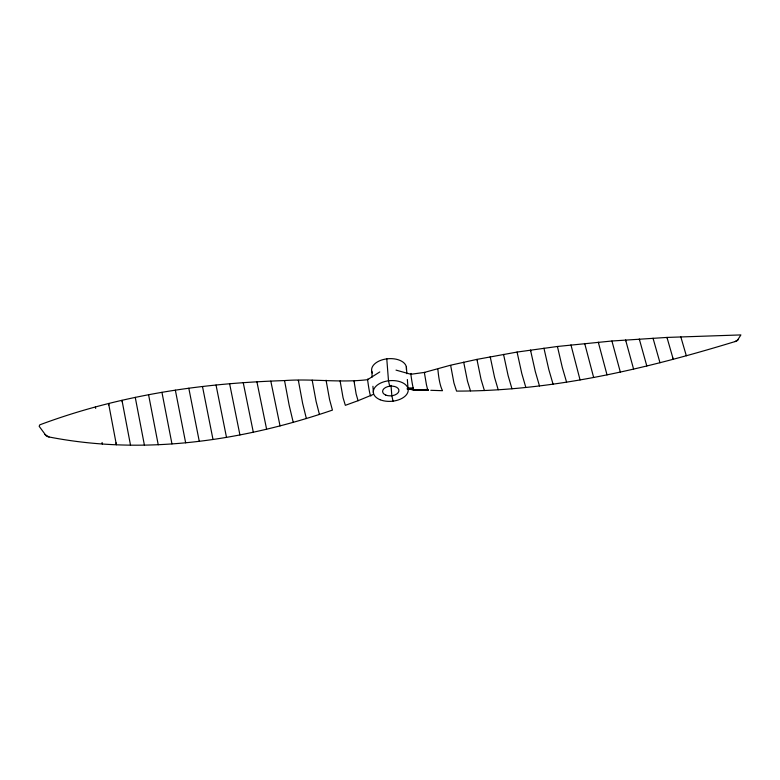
<?xml version="1.0" encoding="UTF-8"?>
<svg xmlns="http://www.w3.org/2000/svg" width="780" height="780" viewBox="0 0 780 780"><rect width="100%" height="100%" fill="white"/><g stroke="black" fill="none" stroke-linecap="round" stroke-linejoin="round"><path stroke-width="1.17" d="M450.674 365.527L453.931 382.951L456.563 391.092C551.45 391.258 644.66 369.145 734.916 341.611A6.542 2.379 -5.8 0 0 737.246 340.626L740.902 334.922L666.978 337.428L611.92 341.006L557.427 346.476L517.072 352.063L476.931 359.385L450.499 365.225L424.349 372.43L410.865 374.273L396.026 370.11M379.782 371.943L367.594 379.675C340.051 383.009 312.234 378.505 284.544 380.572C257.127 381.488 229.73 383.302 202.488 386.51C147.03 393.013 92.147 405.259 39.8 424.837L39.156 426.299L46.244 435.874A6.542 5.109 -2.5 0 0 49.042 436.976C143.686 455.481 241.995 441.09 332.436 410.104L329.579 399.594L326.06 380.201M734.916 341.611L738.153 339.787M369.964 395.791L358.069 400.706L356.128 393.939L354.042 381.215L354.607 381.732M373.162 394.485L371.026 395.353A16.37 1.102 82.7 0 1 367.594 379.675A16.37 1.102 82.7 0 1 368.062 379.314M358.254 400.627L345.345 405.327L343.073 397.819L340.099 380.942M411.528 374.147A16.37 1.102 82.7 0 0 410.865 374.273A16.37 1.102 82.7 0 0 414.141 389.678L420.898 389.61M424.281 389.571L427.654 389.532L413.995 389.902L407.004 388.859M430.784 390.302L442.504 390.692C439.374 384.589 438.389 374.419 437.873 369.379M414.141 389.678L427.937 390.166M407.823 388.801L413.566 389.2L409.022 388.81M421.337 389.649L428.435 390.224L427.508 389.123L426.436 384.715L424.349 372.43L424.856 372.489M408.028 389.025L413.81 389.747L408.057 388.937M44.85 434.509L49.042 436.976M470.486 390.868L467.473 381.108L463.69 362.164M477.175 359.98L476.931 359.385L481.046 379.373L484.399 390.565M498.196 389.737L494.569 377.432L490.201 356.723M511.973 388.82L508.111 375.59L503.549 354.373M525.837 387.455L521.791 373.542L517.072 352.063M530.819 351L530.498 350.064L535.314 371.592L539.487 385.973M686.332 355.777L680.794 336.814M667.222 338.13L666.978 337.428L673.247 359.239L672.965 358.127M553.059 384.15L548.798 369.515L543.933 348.163M653.308 339.007L653.035 338.218L659.987 362.758M639.581 339.856L639.288 339.017L646.805 365.956M625.901 340.889L625.599 339.982L633.604 369.145M566.592 382.171L562.302 367.468L557.427 346.476M620.324 372.06L611.92 341.006M598.621 343.161L598.289 342.186L607.025 374.887M593.648 377.481L584.688 343.463M580.067 379.938L570.95 344.897M319.4 414.307L316.095 401.417L312.175 380.143M298.633 381.274L298.35 380.328L302.64 403.397L306.365 418.548M293.212 422.263L289.136 405.132L284.544 380.572M280.049 425.938L270.806 381.137M266.604 429.175L256.903 381.761M253.315 432.266L243.243 382.697M239.928 434.938L229.612 383.731M226.502 437.395L216.031 385.037M213.008 439.51L202.488 386.51M389.707 386.217L388.498 380.815L386.773 358.858M393.042 401.154L391.833 395.743L391.014 385.349M199.27 441.314L188.809 388.235M185.659 442.835L175.354 390.175M171.961 443.908L161.938 392.311M158.233 444.776L148.58 394.758M144.397 445.087L135.242 397.332M122.333 402.012L121.982 400.315L130.533 445.263M108.888 405.015L108.566 403.435L116.376 444.736L116.044 442.884M95.404 406.975L95.686 408.398M102.082 442.465L102.375 444.122M406.341 366.805L406.887 373.737M407.345 379.509L408.077 388.752M371.738 371.26L372.197 377.042M372.928 386.276L373.474 393.208M372.401 372.996A17.482 10.354 -4.5 0 1 387.533 358.781A17.482 10.354 -4.5 0 1 406.341 369.505M413.293 388.284L407.618 388.274L413.293 388.284M385.788 395.09A8.2 4.856 -4.5 0 0 398.882 391.209A8.2 4.856 -4.5 0 0 387.64 386.646A8.2 4.856 -4.5 0 0 385.788 395.09M380.143 399.75A17.482 10.354 -4.5 0 0 408.067 391.462A17.482 10.354 -4.5 0 0 384.101 381.732A17.482 10.354 -4.5 0 0 380.143 399.75"/></g></svg>
